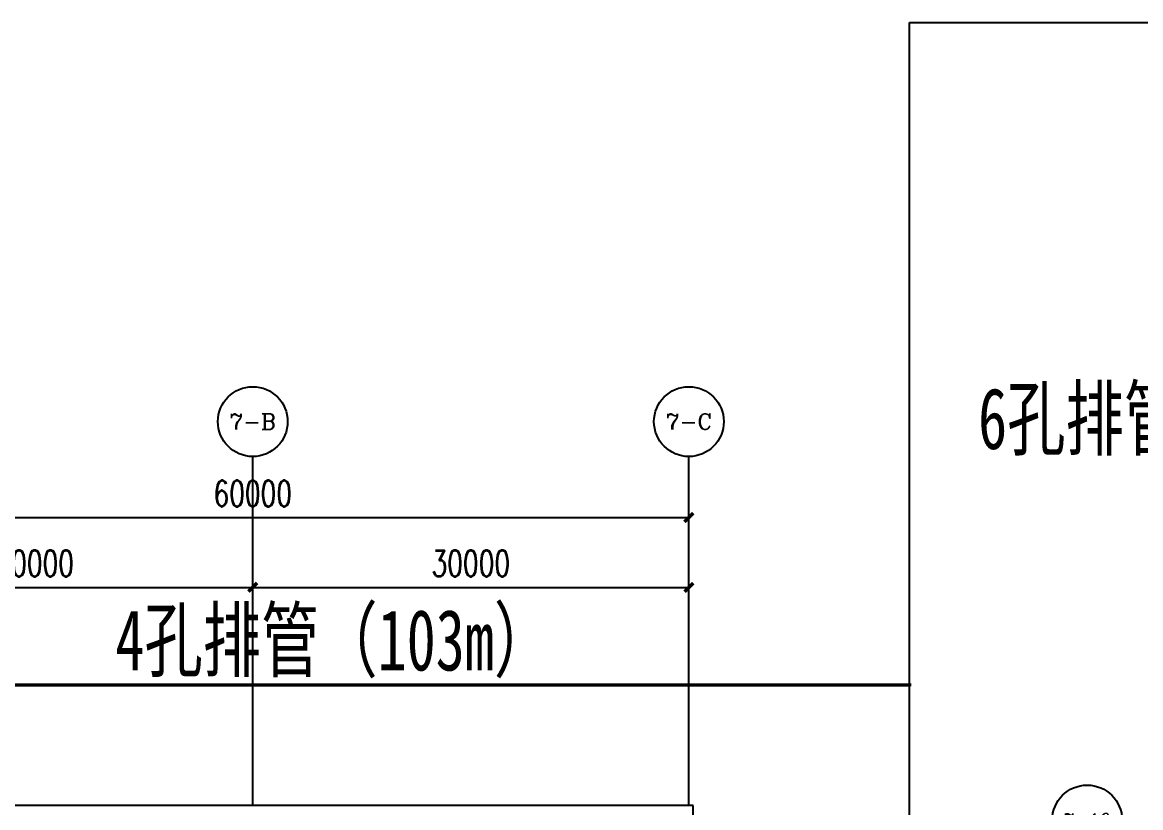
# Model space of a CAD drawing. Header units: millimetres. Extents: x 1218 to 2690, y 1163 to 1758.
# Drawn here: x 2405 to 2481.9, y 1494 to 1548 of the extents above; entities that cross this region are included whole.
import ezdxf
from ezdxf.enums import TextEntityAlignment as Align

# ---------------------------------------------------------------- set-up
doc = ezdxf.new("R2010")
doc.units = ezdxf.units.MM
for name, color, linetype in [('AXIS', 3, 'Continuous'), ('AXIS_TEXT', 7, 'Continuous'), ('WALL', 9, 'Continuous'), ('接线图文字', 7, 'Continuous'), ('文字', 7, 'Continuous'), ('电缆通道', 7, 'ByLayer')]:
    doc.layers.add(name, color=color, linetype=linetype)
doc.styles.add('_TCH_AXIS', font='COMPLEX', dxfattribs={"bigfont": 'GBCBIG'})
doc.styles.add('_TCH_DIM_T3', font='SIMPLEX', dxfattribs={"width": 0.705882, "bigfont": 'GBCBIG'})
doc.styles.add('COMPLEX', font='COMPLEX')
doc.styles.add('宋体', font='', dxfattribs={"width": 0.7, "height": 100})
doc.styles.get('宋体').set_extended_font_data('SimSun')
doc.dimstyles.new('_TCH_ARCH&&600', dxfattribs={"dimtxt": 1785, "dimasz": 600, "dimexe": 1500, "dimexo": 1800, "dimgap": 757.5, "dimtad": 1, "dimdec": 0, "dimtxsty": '_TCH_DIM_T3', "dimblk": 'ARCHTICK', "dimcen": 2.5, "dimclrt": 7, "dimazin": 2, "dimtfac": 1, "dimtdec": 0, "dimtix": 1, "dimtmove": 2, "dimatfit": 3})

# ---------------------------------------------------------------- blocks, each defined once
blk = doc.blocks.new('_ArchTick')
at = {"color": 0, "linetype": 'ByBlock', "const_width": 0.4}
blk.add_lwpolyline([(-0.5, -0.5), (0.5, 0.5)], dxfattribs=at)
blk = doc.blocks.new('*D125')
at = {"layer": 'AXIS', "color": 0, "lineweight": -2, "transparency": 16777216}
for p, q in [((1183360, 2024904), (1183360, 2044404)), ((1243360, 2024904), (1243360, 2044404)), ((1183360, 2042904), (1243360, 2042904))]:
    blk.add_line(p, q, dxfattribs=at)
at = {"layer": 'Defpoints', "color": 0, "transparency": 16777216}
for p in [(1243360, 2042904), (1183360, 2023104), (1243360, 2023104)]:
    blk.add_point(p, dxfattribs=at)
at = {"layer": 'AXIS', "color": 0, "lineweight": -2, "transparency": 16777216, "xscale": 600, "yscale": 600, "zscale": 600, "rotation": 180}
blk.add_blockref('_ArchTick', (1183360, 2042904), dxfattribs=at)
at = {"layer": 'AXIS', "color": 0, "lineweight": -2, "transparency": 16777216, "xscale": 600, "yscale": 600, "zscale": 600}
blk.add_blockref('_ArchTick', (1243360, 2042904), dxfattribs=at)
at = {"layer": 'AXIS', "color": 7, "transparency": 16777216, "insert": (1213360, 2044554), "char_height": 1785, "attachment_point": 5, "style": '_TCH_DIM_T3'}
blk.add_mtext('\\A1;60000', dxfattribs=at)
blk = doc.blocks.new('*D126')
at = {"layer": 'AXIS', "color": 0, "lineweight": -2, "transparency": 16777216}
for p, q in [((1183360, 2024904), (1183360, 2039604)), ((1213360, 2024904), (1213360, 2039604)), ((1183360, 2038104), (1213360, 2038104))]:
    blk.add_line(p, q, dxfattribs=at)
at = {"layer": 'Defpoints', "color": 0, "transparency": 16777216}
for p in [(1213360, 2038104), (1183360, 2023104), (1213360, 2023104)]:
    blk.add_point(p, dxfattribs=at)
at = {"layer": 'AXIS', "color": 0, "lineweight": -2, "transparency": 16777216, "xscale": 600, "yscale": 600, "zscale": 600, "rotation": 180}
blk.add_blockref('_ArchTick', (1183360, 2038104), dxfattribs=at)
at = {"layer": 'AXIS', "color": 0, "lineweight": -2, "transparency": 16777216, "xscale": 600, "yscale": 600, "zscale": 600}
blk.add_blockref('_ArchTick', (1213360, 2038104), dxfattribs=at)
at = {"layer": 'AXIS', "color": 7, "transparency": 16777216, "insert": (1198360, 2039754), "char_height": 1785, "attachment_point": 5, "style": '_TCH_DIM_T3'}
blk.add_mtext('\\A1;30000', dxfattribs=at)
blk = doc.blocks.new('*D127')
at = {"layer": 'AXIS', "color": 0, "lineweight": -2, "transparency": 16777216}
for p, q in [((1213360, 2024904), (1213360, 2039604)), ((1243360, 2024904), (1243360, 2039604)), ((1213360, 2038104), (1243360, 2038104))]:
    blk.add_line(p, q, dxfattribs=at)
at = {"layer": 'Defpoints', "color": 0, "transparency": 16777216}
for p in [(1243360, 2038104), (1213360, 2023104), (1243360, 2023104)]:
    blk.add_point(p, dxfattribs=at)
at = {"layer": 'AXIS', "color": 0, "lineweight": -2, "transparency": 16777216, "xscale": 600, "yscale": 600, "zscale": 600, "rotation": 180}
blk.add_blockref('_ArchTick', (1213360, 2038104), dxfattribs=at)
at = {"layer": 'AXIS', "color": 0, "lineweight": -2, "transparency": 16777216, "xscale": 600, "yscale": 600, "zscale": 600}
blk.add_blockref('_ArchTick', (1243360, 2038104), dxfattribs=at)
at = {"layer": 'AXIS', "color": 7, "transparency": 16777216, "insert": (1228360, 2039754), "char_height": 1785, "attachment_point": 5, "style": '_TCH_DIM_T3'}
blk.add_mtext('\\A1;30000', dxfattribs=at)
blk = doc.blocks.new('_AXISO')
blk.add_circle((0, 0), 0.5)
at = {"layer": 'AXIS_TEXT', "style": 'COMPLEX', "width": 1.041667}
blk.add_attdef('A', text='', height=0.56, dxfattribs=at).set_placement((-0.25, -0.28), (0.25, -0.28), align=Align.FIT)
blk = doc.blocks.new('*D542')
at = {"layer": 'AXIS', "color": 0, "lineweight": -2, "transparency": 16777216}
for p, q in [((1183360, 2024904), (1183360, 2044404)), ((1243360, 2024904), (1243360, 2044404)), ((1183360, 2042904), (1243360, 2042904))]:
    blk.add_line(p, q, dxfattribs=at)
at = {"layer": 'Defpoints', "color": 0, "transparency": 16777216}
for p in [(1243360, 2042904), (1183360, 2023104), (1243360, 2023104)]:
    blk.add_point(p, dxfattribs=at)
at = {"layer": 'AXIS', "color": 0, "lineweight": -2, "transparency": 16777216, "xscale": 600, "yscale": 600, "zscale": 600, "rotation": 180}
blk.add_blockref('_ArchTick', (1183360, 2042904), dxfattribs=at)
at = {"layer": 'AXIS', "color": 0, "lineweight": -2, "transparency": 16777216, "xscale": 600, "yscale": 600, "zscale": 600}
blk.add_blockref('_ArchTick', (1243360, 2042904), dxfattribs=at)
at = {"layer": 'AXIS', "color": 7, "transparency": 16777216, "insert": (1213360, 2044554), "char_height": 1785, "attachment_point": 5, "style": '_TCH_DIM_T3'}
blk.add_mtext('\\A1;60000', dxfattribs=at)
blk = doc.blocks.new('*D543')
at = {"layer": 'AXIS', "color": 0, "lineweight": -2, "transparency": 16777216}
for p, q in [((1183360, 2024904), (1183360, 2039604)), ((1213360, 2024904), (1213360, 2039604)), ((1183360, 2038104), (1213360, 2038104))]:
    blk.add_line(p, q, dxfattribs=at)
at = {"layer": 'Defpoints', "color": 0, "transparency": 16777216}
for p in [(1213360, 2038104), (1183360, 2023104), (1213360, 2023104)]:
    blk.add_point(p, dxfattribs=at)
at = {"layer": 'AXIS', "color": 0, "lineweight": -2, "transparency": 16777216, "xscale": 600, "yscale": 600, "zscale": 600, "rotation": 180}
blk.add_blockref('_ArchTick', (1183360, 2038104), dxfattribs=at)
at = {"layer": 'AXIS', "color": 0, "lineweight": -2, "transparency": 16777216, "xscale": 600, "yscale": 600, "zscale": 600}
blk.add_blockref('_ArchTick', (1213360, 2038104), dxfattribs=at)
at = {"layer": 'AXIS', "color": 7, "transparency": 16777216, "insert": (1198360, 2039754), "char_height": 1785, "attachment_point": 5, "style": '_TCH_DIM_T3'}
blk.add_mtext('\\A1;30000', dxfattribs=at)
blk = doc.blocks.new('*D544')
at = {"layer": 'AXIS', "color": 0, "lineweight": -2, "transparency": 16777216}
for p, q in [((1213360, 2024904), (1213360, 2039604)), ((1243360, 2024904), (1243360, 2039604)), ((1213360, 2038104), (1243360, 2038104))]:
    blk.add_line(p, q, dxfattribs=at)
at = {"layer": 'Defpoints', "color": 0, "transparency": 16777216}
for p in [(1243360, 2038104), (1213360, 2023104), (1243360, 2023104)]:
    blk.add_point(p, dxfattribs=at)
at = {"layer": 'AXIS', "color": 0, "lineweight": -2, "transparency": 16777216, "xscale": 600, "yscale": 600, "zscale": 600, "rotation": 180}
blk.add_blockref('_ArchTick', (1213360, 2038104), dxfattribs=at)
at = {"layer": 'AXIS', "color": 0, "lineweight": -2, "transparency": 16777216, "xscale": 600, "yscale": 600, "zscale": 600}
blk.add_blockref('_ArchTick', (1243360, 2038104), dxfattribs=at)
at = {"layer": 'AXIS', "color": 7, "transparency": 16777216, "insert": (1228360, 2039754), "char_height": 1785, "attachment_point": 5, "style": '_TCH_DIM_T3'}
blk.add_mtext('\\A1;30000', dxfattribs=at)
blk = doc.blocks.new('DT1')
at = {"layer": 'AXIS', "color": 252, "true_color": 0x939598}
for p, q in [((1213359.9, 2023103.7), (1213359.9, 2047103.7)), ((1243359.9, 2023103.7), (1243359.9, 2047103.7))]:
    blk.add_line(p, q, dxfattribs=at)
at = {"layer": 'WALL'}
for p, q in [((1243659.9, 2023103.7), (77859.9, 2023103.7)), ((1243659.9, 1865103.7), (1243659.9, 2023103.7))]:
    blk.add_line(p, q, dxfattribs=at)
at = {"layer": 'AXIS', "color": 252, "true_color": 0x939598}
ref = blk.add_blockref('_AXISO', (1213359.9, 2049503.7), dxfattribs=dict(at, xscale=4800, yscale=4800, zscale=4800))
ref.add_attrib('A', '7-B', dxfattribs={"layer": 'AXIS_TEXT', "height": 1062.53, "style": '_TCH_AXIS'}).set_placement((1211766.1, 2048972.4), (1214953.7, 2048972.4), align=Align.FIT)
ref = blk.add_blockref('_AXISO', (1243359.9, 2049503.7), dxfattribs=dict(at, xscale=4800, yscale=4800, zscale=4800))
ref.add_attrib('A', '7-C', dxfattribs={"layer": 'AXIS_TEXT', "height": 1093.72, "style": '_TCH_AXIS'}).set_placement((1241771.4, 2048956.8), (1244948.4, 2048956.8), align=Align.FIT)
ref = blk.add_blockref('_AXISO', (1270759.9, 2022103.7), dxfattribs=dict(at, xscale=4800, yscale=4800, zscale=4800))
ref.add_attrib('A', '7-16', dxfattribs={"layer": 'AXIS_TEXT', "height": 905.96, "style": '_TCH_AXIS'}).set_placement((1269142.1, 2021650.7), (1272377.6, 2021650.7), align=Align.FIT)
for p1, p2, distance, picture, middle in [((1183359.9, 2023103.7), (1243359.9, 2023103.7), 19800, '*D125', (1213359.9, 2044553.7)), ((1183359.9, 2023103.7), (1243359.9, 2023103.7), 19800, '*D542', (1213359.9, 2044553.7)), ((1183359.9, 2023103.7), (1213359.9, 2023103.7), 15000, '*D126', (1198359.9, 2039753.7)), ((1183359.9, 2023103.7), (1213359.9, 2023103.7), 15000, '*D543', (1198359.9, 2039753.7)), ((1213359.9, 2023103.7), (1243359.9, 2023103.7), 15000, '*D127', (1228359.9, 2039753.7)), ((1213359.9, 2023103.7), (1243359.9, 2023103.7), 15000, '*D544', (1228359.9, 2039753.7))]:
    dim = blk.add_aligned_dim(p1=p1, p2=p2, distance=distance, dimstyle='_TCH_ARCH&&600', dxfattribs=at)
    dim.commit()
    dim.dimension.update_dxf_attribs({"geometry": picture, "text_midpoint": middle})

msp = doc.modelspace()

# ---------------------------------------------------------------- linework, layer by layer
at = {"layer": '接线图文字', "color": 2, "const_width": 0.2, "elevation": 12.3}
msp.add_lwpolyline([(1393.993, 1502.439), (2466.121, 1502.439)], dxfattribs=at)
at = {"layer": '电缆通道', "color": 6}
for points in [[(2466.01, 1502.41, 0), (2466.01, 1548.011, 0)], [(2466.01, 1548.011, 0), (2625.041, 1548.011, 0)], [(2361.491, 1502.41, 0), (2466.01, 1502.41, 0)], [(2466, 1330.416, 0.01), (2466, 1502.41, 0.04)]]:
    msp.add_polyline3d(points, dxfattribs=at)

# ---------------------------------------------------------------- block references
at = {"xscale": 0.001, "yscale": 0.001, "zscale": 0.001}
msp.add_blockref('DT1', (1207.461, -528.954, 12.3), dxfattribs=at)

# ---------------------------------------------------------------- texts
at = {"layer": '文字', "style": '宋体', "width": 0.7}
for s, p in [('6孔排管混凝土路面（205m）', (2470.717, 1520.768, 12.3)), ('4孔排管（103m）', (2411.368, 1505.532, 12.3))]:
    msp.add_text(s, height=4.2, dxfattribs=at).set_placement(p, align=Align.MIDDLE_LEFT)

doc.saveas('drawing.dxf')
